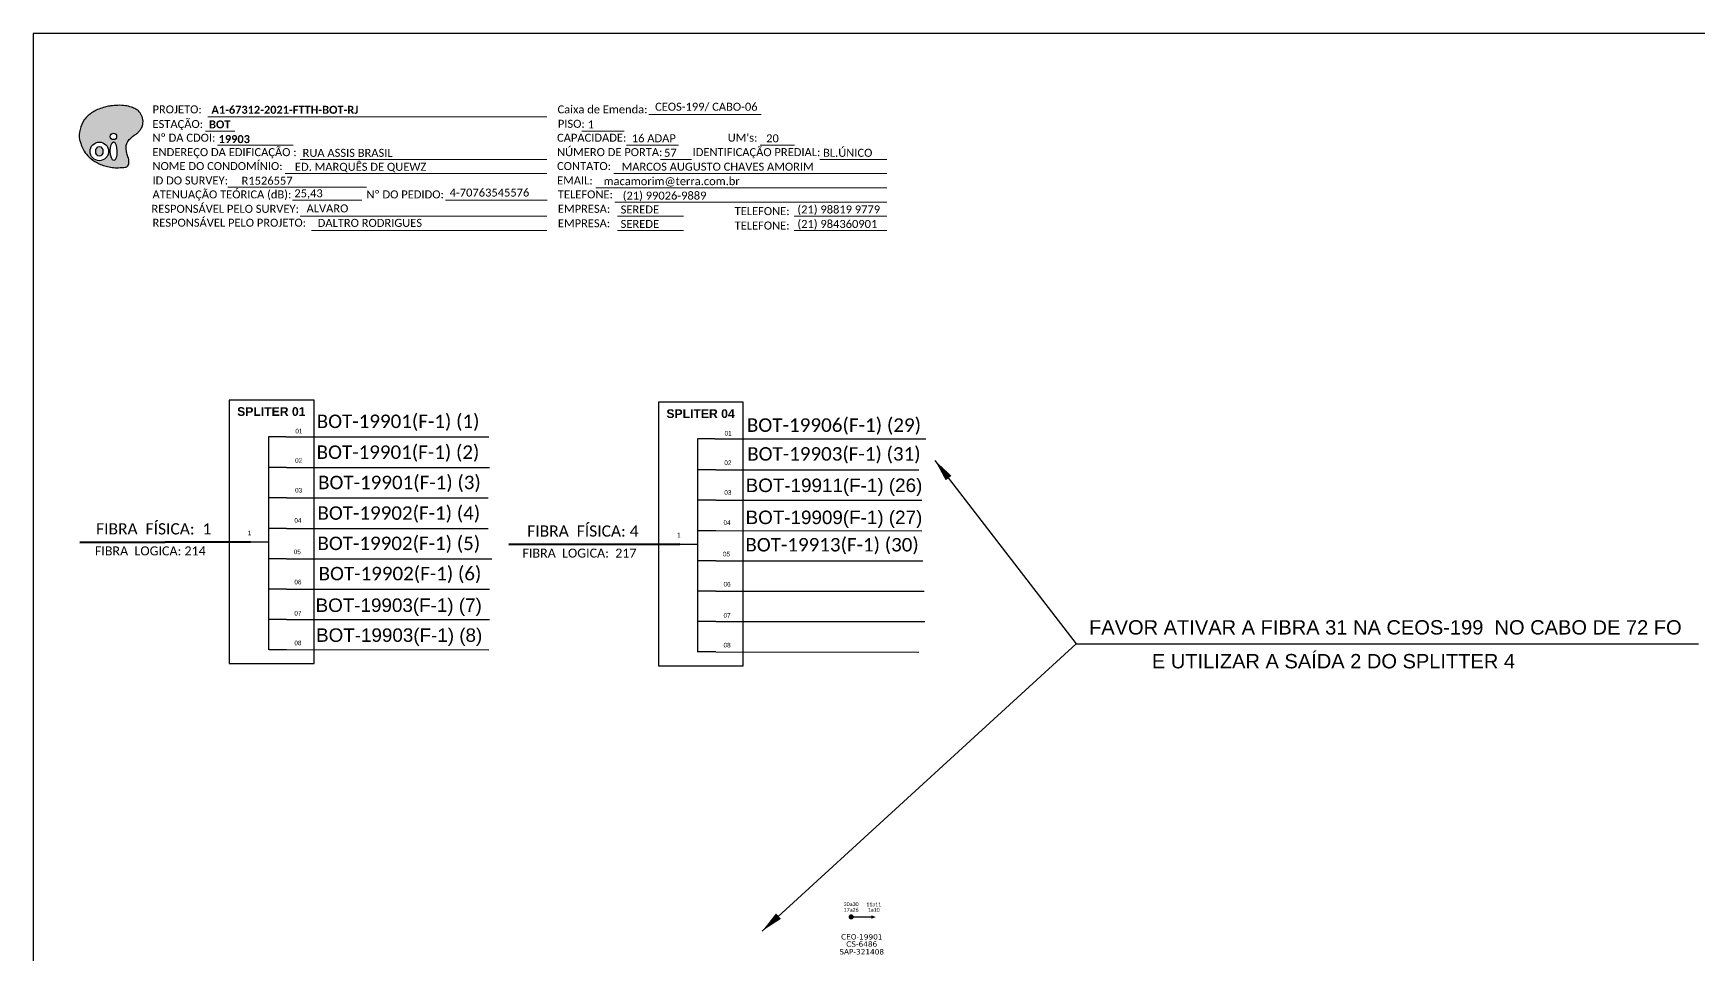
# Model space of a CAD drawing. Header units: metres. Extents: x -1286 to 455, y -500 to 94.
# Drawn here: x -1286.1 to -912.9, y -112.2 to 94.2 of the extents above; entities that cross this region are included whole.
import ezdxf
from ezdxf.enums import TextEntityAlignment as Align

# ---------------------------------------------------------------- set-up
doc = ezdxf.new("R2010")
doc.units = ezdxf.units.M
for name, color, linetype in [('20.4-CEOS', 1, 'Continuous'), ('SETA', 7, 'Continuous'), ('texto', 255, 'Continuous'), ('UNIFILAR', 7, 'Continuous')]:
    doc.layers.add(name, color=color, linetype=linetype)
doc.styles.add('ARIAL', font='arial.ttf')
doc.styles.add('MtXpl_Calibri', font='calibri.ttf')
doc.styles.add('siredit', font='verdana.ttf')
doc.styles.add('WMF-Calibri0', font='calibri.ttf')
doc.styles.add('WMF-Calibri1', font='calibrib.ttf')
doc.linetypes.add('FENCELINE1', pattern='A,0.25,-0.1,[133,ltypeshp.shx,S=0.1,R=0,X=-0.1,Y=0],-0.1,1', length=1.45)
doc.dimstyles.new('ISO-25', dxfattribs={"dimtxt": 2.5, "dimasz": 2.5, "dimexe": 1.25, "dimexo": 0.625, "dimtad": 1, "dimtxsty": 'Standard', "dimcen": 2.5, "dimadec": 0, "dimazin": 0, "dimtfac": 1, "dimtmove": 0, "dimatfit": 3, "dimfxl": 0, "dimarcsym": 0})

# ---------------------------------------------------------------- blocks, each defined once
blk = doc.blocks.new('OI')
h = blk.add_hatch(color=40)
edge = h.paths.add_edge_path()
edge.add_spline(control_points=[(4.35, -0.67), (3.92, -0.99), (3.26, -1.5), (2.81, -2.59), (2.9, -3.5), (3.06, -4.27), (3.31, -4.85), (3.37, -5.39), (3.4, -5.88), (3.2, -6.4), (2.54, -6.61), (1.65, -6.63), (0.55, -6.67), (-0.56, -6.42), (-1.61, -6.14), (-2.77, -5.61), (-3.92, -4.77), (-4.89, -3.7), (-5.34, -2.65), (-5.6, -1.94), (-5.85, -0.96), (-5.71, 0.47), (-5.1, 2.02), (-4.14, 3.02), (-3.3, 3.61), (-2.37, 4.16), (-1.36, 4.44), (-0.56, 4.7), (0.79, 4.85), (2.24, 4.97), (3.79, 4.57), (4.67, 4.21), (5.44, 3.65), (5.76, 2.99), (6.03, 2.21), (6.01, 1.46), (5.72, 0.64), (5.31, 0.08), (4.88, -0.38), (4.51, -0.55), (4.35, -0.67)], knot_values=[0, 0, 0, 0, 1.60434, 2.417191, 3.427595, 4.282808, 4.776746, 5.304182, 5.888771, 6.258406, 6.858137, 7.79129, 8.986195, 10.124242, 11.187857, 12.242908, 13.953784, 15.414161, 16.515391, 17.349188, 17.675853, 19.552021, 21.515531, 22.568638, 23.63245, 24.621084, 25.782718, 26.745347, 27.142653, 29.870543, 31.004649, 31.921532, 32.709589, 33.801391, 34.042471, 35.192333, 35.971461, 36.628871, 37.254359, 37.836911, 37.836911, 37.836911, 37.836911], degree=3, periodic=0)
h.paths.add_polyline_path([(1.13, -0.87, -1), (-0.04, -0.87, -1)], flags=16)
edge = h.paths.add_edge_path(flags=16)
edge.add_ellipse((0.56, -3.59), major_axis=(-0.02, 1.71), ratio=0.361305, start_angle=0, end_angle=360)
h.paths.add_polyline_path([(-0.36, -3.62, -1), (-3.8, -3.62, -1)], flags=16)
edge = h.paths.add_edge_path(flags=0)
edge.add_ellipse((-2.08, -3.62), major_axis=(0, 0.885), ratio=0.758294, start_angle=0, end_angle=360)
at = {"color": 40}
for centre, radius in [((-2.08, -3.62), 1.72), ((0.54, -0.87), 0.587)]:
    blk.add_circle(centre, radius, dxfattribs=at)
blk.add_ellipse((-2.08, -3.62), major_axis=(0, 0.885), ratio=0.758294, start_param=-3.141592653589792, end_param=3.141592653589792, dxfattribs=at)
blk.add_ellipse((0.56, -3.59), major_axis=(-0.02, 1.71), ratio=0.361305, dxfattribs=at)
at = {"color": 40, "start_tangent": (-0.800898, -0.598801), "end_tangent": (-0.800898, -0.598801)}
blk.add_spline([(4.35, -0.67), (3.2, -1.78), (2.9, -2.54), (2.92, -3.55), (3.12, -4.38), (3.28, -4.85), (3.37, -5.37), (3.35, -5.95), (3.2, -6.29), (2.66, -6.55), (1.73, -6.63), (0.54, -6.62), (-0.58, -6.41), (-1.6, -6.11), (-2.56, -5.67), (-3.95, -4.67), (-4.89, -3.56), (-5.37, -2.56), (-5.64, -1.78), (-5.72, -1.46), (-5.63, 0.42), (-4.84, 2.22), (-4.13, 2.99), (-3.27, 3.62), (-2.4, 4.09), (-1.3, 4.47), (-0.37, 4.72), (0.02, 4.77), (2.75, 4.8), (3.85, 4.53), (4.69, 4.16), (5.31, 3.68), (5.85, 2.73), (5.93, 2.5), (5.94, 1.35), (5.67, 0.62), (5.29, 0.08), (4.84, -0.36), (4.35, -0.67)], degree=3, dxfattribs=at)

msp = doc.modelspace()

# ---------------------------------------------------------------- linework, layer by layer
msp.add_lwpolyline([(-1286.07, -499.81), (-445.07, -499.81), (-445.07, 94.19), (-1286.07, 94.19)], close=True)
at = {"color": 7, "lineweight": 0}
for points in [[(-1246.96, 75.52), (-1170.98, 75.52)], [(-1148.15, 76.01), (-1123.01, 76.01)], [(-1247.47, 72.24), (-1240.92, 72.24)], [(-1163.19, 72.28), (-1153.71, 72.28)], [(-1244.81, 69.17), (-1227.84, 69.17)], [(-1153.14, 69.17), (-1141.52, 69.17)], [(-1123.2, 69.17), (-1115.53, 69.17)], [(-1226.24, 65.93), (-1170.98, 65.93)], [(-1145.56, 65.93), (-1138.61, 65.93)], [(-1109.86, 65.93), (-1094.82, 65.93)], [(-1242.49, 59.75), (-1211.44, 59.75)], [(-1229.65, 62.82), (-1170.98, 62.82)], [(-1156.02, 62.82), (-1094.8, 62.82)], [(-1227.96, 56.79), (-1212.45, 56.79)], [(-1193.73, 56.79), (-1170.96, 56.79)], [(-1160.06, 59.58), (-1094.8, 59.58)], [(-1155.78, 56.34), (-1094.8, 56.34)], [(-1226.24, 53.23), (-1170.98, 53.23)], [(-1155.17, 53.23), (-1140.37, 53.23)], [(-1115.57, 53.23), (-1094.8, 53.23)], [(-1223.75, 49.99), (-1170.98, 49.99)], [(-1155.17, 49.99), (-1140.37, 49.99)], [(-1115.57, 49.99), (-1094.8, 49.99)]]:
    msp.add_lwpolyline(points, dxfattribs=at)
at = {"color": 7}
for points in [[(-1242.16, -47.01), (-1223.15, -47.01), (-1223.15, 12.01), (-1242.16, 12.01)], [(-1145.98, -47.49), (-1126.98, -47.49), (-1126.98, 11.53), (-1145.98, 11.53)]]:
    msp.add_lwpolyline(points, close=True, dxfattribs=at)
at = {"const_width": 0.57}
msp.add_lwpolyline([(-1103.09, -103.76, 1), (-1102.52, -103.76, 1)], format="xyb", close=True, dxfattribs=at)
at = {"layer": 'SETA'}
msp.add_lwpolyline([(-1102.81, -103.76), (-1097.91, -103.76)], dxfattribs=at)
msp.add_solid([(-1098.3, -103.4), (-1097.26, -103.78), (-1098.3, -104.16)], dxfattribs=at)
at = {"layer": 'UNIFILAR', "color": 7, "linetype": 'Continuous'}
for p, q in [((-1233.39, 3.83), (-1233.39, -43.95)), ((-1229.52, 3.83), (-1233.39, 3.83)), ((-1137.22, 3.34), (-1137.22, -44.43)), ((-1133.35, 3.34), (-1137.22, 3.34)), ((-1229.33, -3.09), (-1233.19, -3.09)), ((-1133.15, -3.57), (-1137.02, -3.57)), ((-1229.33, -9.9), (-1233.19, -9.9)), ((-1133.15, -10.39), (-1137.02, -10.39)), ((-1229.33, -16.74), (-1233.19, -16.74)), ((-1133.15, -17.23), (-1137.02, -17.23)), ((-1237.4, -19.75), (-1233.41, -19.75)), ((-1141.23, -20.23), (-1137.23, -20.23)), ((-1229.33, -23.52), (-1233.19, -23.52)), ((-1133.15, -24.01), (-1137.02, -24.01)), ((-1229.33, -30.3), (-1233.19, -30.3)), ((-1133.15, -30.79), (-1137.02, -30.79)), ((-1229.33, -37.11), (-1233.19, -37.11)), ((-1133.15, -37.6), (-1137.02, -37.6)), ((-1229.33, -43.91), (-1233.19, -43.91)), ((-1133.15, -44.39), (-1137.02, -44.39))]:
    msp.add_line(p, q, dxfattribs=at)
at = {"layer": 'UNIFILAR', "color": 10, "linetype": 'Continuous'}
for p, q in [((-1229.52, 3.83), (-1184.01, 3.81)), ((-1133.35, 3.34), (-1086.08, 3.32)), ((-1229.33, -3.09), (-1183.82, -3.1)), ((-1133.15, -3.57), (-1087.64, -3.59)), ((-1229.33, -9.88), (-1184.16, -9.89)), ((-1133.15, -10.37), (-1086.96, -10.39)), ((-1229.33, -16.73), (-1184.16, -16.74)), ((-1133.15, -17.21), (-1086.96, -17.23)), ((-1229.33, -23.52), (-1183.3, -23.53)), ((-1133.15, -23.99), (-1086.73, -24.01)), ((-1229.33, -30.33), (-1183.82, -30.34)), ((-1133.15, -30.78), (-1086.47, -30.79)), ((-1229.33, -37.1), (-1183.82, -37.1)), ((-1133.15, -37.58), (-1086.28, -37.6)), ((-1229.33, -43.88), (-1184.01, -43.89)), ((-1133.15, -44.39), (-1087.64, -44.41))]:
    msp.add_line(p, q, dxfattribs=at)
at = {"layer": 'UNIFILAR', "color": 1, "linetype": 'Continuous', "lineweight": 60}
for p, q in [((-1237.4, -19.75), (-1275.67, -19.87)), ((-1141.23, -20.23), (-1179.5, -20.35))]:
    msp.add_line(p, q, dxfattribs=at)

# ---------------------------------------------------------------- block references
at = {"color": 7, "xscale": 1.213923925163967, "yscale": 1.213923925163967, "zscale": 1.213923925163967, "rotation": 0.1532896023949059}
msp.add_blockref('OI', (-1268.76, 72.14), dxfattribs=at)

# ---------------------------------------------------------------- texts
at = {"color": 7}
for s, height, style, p in [('CEOS-199/ CABO-06', 1.7927, 'WMF-Calibri0', (-1146.75, 76.85)), ('BOT', 1.793, 'WMF-Calibri1', (-1246.68, 72.89)), ('A1-67312-2021-FTTH-BOT-RJ', 1.7927, 'WMF-Calibri1', (-1246.16, 76.17)), ('1', 1.79, 'WMF-Calibri0', (-1161.84, 72.88)), ('16 ADAP', 1.793, 'WMF-Calibri0', (-1151.96, 69.79)), ('20', 1.793, 'WMF-Calibri0', (-1121.85, 69.77)), ('RUA ASSIS BRASIL', 1.7927, 'WMF-Calibri0', (-1225.73, 66.52)), ('57', 1.793, 'WMF-Calibri0', (-1144.74, 66.53)), ('BL.ÚNICO', 1.793, 'WMF-Calibri0', (-1109.1, 66.53)), ('ED. MARQUÊS DE QUEWZ', 1.7927, 'WMF-Calibri0', (-1227.45, 63.39)), ('MARCOS AUGUSTO CHAVES AMORIM', 1.7927, 'WMF-Calibri0', (-1154.25, 63.42)), ('R1526557', 1.793, 'WMF-Calibri0', (-1239.4, 60.28)), ('macamorim@terra.com.br', 1.7927, 'WMF-Calibri0', (-1158.28, 60.18)), ('25,43', 1.793, 'WMF-Calibri0', (-1227.58, 57.45)), ('4-70763545576', 1.7927, 'WMF-Calibri0', (-1192.78, 57.62)), ('(21) 99026-9889', 1.7927, 'WMF-Calibri0', (-1154, 56.94)), ('ALVARO', 1.793, 'WMF-Calibri0', (-1224.84, 54.07)), ('DALTRO RODRIGUES', 1.7927, 'WMF-Calibri0', (-1222.35, 50.83)), ('SEREDE', 1.793, 'WMF-Calibri0', (-1154.47, 53.83)), ('SEREDE', 1.793, 'WMF-Calibri0', (-1154.47, 50.59)), ('(21) 98819 9779', 1.7927, 'WMF-Calibri0', (-1114.86, 53.83)), ('(21) 984360901', 1.7927, 'WMF-Calibri0', (-1114.86, 50.59))]:
    msp.add_text(s, height=height, dxfattribs=dict(at, style=style)).set_placement(p)
at = {"color": 7, "lineweight": 0, "style": 'WMF-Calibri0'}
for s, height, p in [('PROJETO:', 1.793, (-1259.36, 76.26)), ('ESTAÇÃO:', 1.793, (-1259.36, 72.98)), ('Caixa de Emenda:', 1.7927, (-1168.6, 76.26)), ('PISO:', 1.793, (-1168.53, 73.03)), ('Nº DA CDOI:', 1.7927, (-1259.36, 69.91)), ('CAPACIDADE:', 1.7927, (-1168.71, 69.91)), ("UM's:", 1.793, (-1130.47, 69.91)), ('ENDEREÇO DA EDIFICAÇÃO :', 1.7927, (-1259.36, 66.68)), ('NÚMERO DE PORTA:', 1.7927, (-1168.71, 66.68)), ('IDENTIFICAÇÃO PREDIAL:', 1.7927, (-1138.34, 66.68)), ('NOME DO CONDOMÍNIO:', 1.7927, (-1259.36, 63.56)), ('CONTATO:', 1.793, (-1168.71, 63.56)), ('ID DO SURVEY:', 1.7927, (-1259.36, 60.33)), ('EMAIL:', 1.793, (-1168.71, 60.33)), ('RESPONSÁVEL PELO SURVEY:', 1.7927, (-1259.6, 53.98)), ('ATENUAÇÃO TEÓRICA (dB):', 1.7927, (-1259.36, 57.21)), ('Nº DO PEDIDO:', 1.7927, (-1211.44, 57.21)), ('TELEFONE:', 1.793, (-1168.53, 57.21)), ('RESPONSÁVEL PELO PROJETO:', 1.7927, (-1259.36, 50.87)), ('EMPRESA:', 1.793, (-1168.53, 53.98)), ('EMPRESA:', 1.793, (-1168.53, 50.74)), ('TELEFONE:', 1.793, (-1128.93, 53.47)), ('TELEFONE:', 1.793, (-1128.93, 50.24))]:
    msp.add_text(s, height=height, dxfattribs=at).set_placement(p)
at = {"color": 7, "style": 'WMF-Calibri1'}
msp.add_text('19903', height=1.793, dxfattribs=at).set_placement((-1241.03, 69.6), align=Align.CENTER)
at = {"color": 10, "lineweight": 0, "style": 'ARIAL'}
for s, p in [('FAVOR ATIVAR A FIBRA 31 NA CEOS-199  NO CABO DE 72 FO', (-1049.51, -40.49)), ('E UTILIZAR A SAÍDA 2 DO SPLITTER 4', (-1035.42, -48.07))]:
    msp.add_text(s, height=3.2155, dxfattribs=at).set_placement(p)
at = {"layer": '20.4-CEOS', "color": 5, "style": 'siredit'}
for tag, text, p in [('CEO-19901', 'CEOSXXX', (-1100.44, -107.62)), ('SAP-321408', 'SAP 321408', (-1100.45, -110.96)), ('CS-6486', 'CS-XXXX', (-1100.45, -109.23))]:
    msp.add_attdef(tag, text=text, height=1.196, rotation=359.9211, dxfattribs=at).set_placement(p, align=Align.TOP_CENTER)
at = {"layer": 'texto', "color": 7, "linetype": 'FENCELINE1', "style": 'MtXpl_Calibri'}
msp.add_text('BOT-19906(F-1) (29)', height=3.0328, dxfattribs=at).set_placement((-1126.19, 4.91))
at = {"layer": 'texto', "color": 7, "style": 'ARIAL'}
for s, p in [('BOT-19911(F-1) (26)', (-1126.45, -8.57)), ('BOT-19909(F-1) (27)', (-1126.46, -15.75))]:
    msp.add_text(s, height=3.0175, dxfattribs=at).set_placement(p)
at = {"layer": 'texto', "color": 1, "style": 'ARIAL'}
for s, p in [('BOT-19903(F-1) (7)', (-1222.81, -35.43)), ('BOT-19903(F-1) (8)', (-1222.71, -42.13))]:
    msp.add_text(s, height=3.0175, dxfattribs=at).set_placement(p)
at = {"layer": 'texto'}
for s, insert, char_height, width, attachment_point in [('{\\fArial|b1|i0|c0|p34;\\H1x;\\C10;SPLITER 01}', (-1232.74, 9.45), 1.9528, 19.008, 5), ('{\\fCalibri|b0|i0|c0|p34;\\C7;BOT-19901(F-1) (1)}', (-1222.56, 8.78), 3.0175, 74.1359, 1), ('\\C10;\\fArial|b1|i0|c0|p34;SPLITER 04', (-1136.56, 8.97), 1.9528, 18.2841, 5), ('\\C7;\\fArial|b0|i0|;\\H1.0273588255048;01 ', (-1226.56, 5.08), 1.9528, 3.9163, 5), ('\\C7;\\fArial|b0|i0|;\\H1.0273588255048;01 ', (-1130.38, 4.59), 1.9528, 3.9163, 5), ('\\C7;\\fCalibri|b0|i0|c0|p34;BOT-19901(F-1) (2)', (-1222.58, 1.87), 3.0175, 74.1359, 1), ('{\\fCalibri|b0|i0|c0|p34;\\C1;BOT-19903(F-1) (31)}', (-1126.1, 1.48), 3.0175, 57.6049, 1), ('\\C7;\\fArial|b0|i0|;\\H1.0273588255048;02 ', (-1226.61, -1.52), 1.9528, 4.134, 5), ('\\C7;\\fArial|b0|i0|;\\H1.0273588255048;02 ', (-1130.44, -2.01), 1.9528, 4.134, 5), ('{\\fCalibri|b0|i0|c0|p34;\\C7;BOT-19901(F-1) (3)}', (-1222.26, -4.92), 3.0175, 74.1359, 1), ('\\C7;\\fArial|b0|i0|;\\H1.0273588255048;03 ', (-1226.61, -8.17), 1.9528, 3.8016, 5), ('\\C7;\\fArial|b0|i0|;\\H1.0273588255048;03 ', (-1130.44, -8.66), 1.9528, 3.8016, 5), ('\\C7;\\fCalibri|b0|i0|c0|p34;FIBRA  FÍSICA:  1', (-1259.09, -16.83), 2.5145, 38.016, 5), ('\\C7;\\fArial|b0|i0|;\\H1.0273588255048;04 ', (-1226.78, -14.93), 1.9528, 4.134, 5), ('\\C7;\\fCalibri|b0|i0|c0|p34;BOT-19902(F-1) (4)', (-1222.4, -11.77), 3.0175, 118.9166, 1), ('\\C7;\\fArial|b0|i0|;\\H1.0273588255048;04 ', (-1130.61, -15.42), 1.9528, 4.134, 5), ('\\C7;\\fArial|b0|i0|;\\H1.0273588255048;1', (-1237.59, -17.74), 1.9528, 1.9343, 5), ('\\C7;\\fCalibri|b0|i0|c0|p34;BOT-19902(F-1) (5)', (-1222.4, -18.56), 3.0175, 118.9166, 1), ('\\C7;\\fCalibri|b0|i0|c0|p34;FIBRA  FÍSICA: 4', (-1162.92, -17.32), 2.5145, 38.016, 5), ('\\C7;\\fArial|b0|i0|;\\H1.0273588255048;1', (-1141.41, -18.22), 1.9528, 1.9343, 5), ('\\C7;\\fCalibri|b0|i0|c0|p34;FIBRA  LOGICA: 214', (-1259.85, -21.77), 2.0117, 38.016, 5), ('\\C7;\\fArial|b0|i0|;\\H1.0273588255048;05 ', (-1226.92, -21.98), 1.9528, 5.0844, 5), ('\\C7;\\fCalibri|b0|i0|c0|p34;FIBRA  LOGICA:  217', (-1163.68, -22.26), 2.0117, 38.016, 5), ('\\C7;\\fArial|b0|i0|;\\H1.0273588255048;05 ', (-1130.75, -22.47), 1.9528, 5.0844, 5), ('\\C7;\\fCalibri|b0|i0|c0|p34;BOT-19902(F-1) (6)', (-1222.14, -25.33), 3.0175, 91.3334, 1), ('\\C7;\\fArial|b0|i0|;\\H1.0273588255048;06 ', (-1226.78, -28.74), 1.9528, 4.134, 5), ('\\C7;\\fArial|b0|i0|;\\H1.0273588255048;06 ', (-1130.61, -29.22), 1.9528, 4.134, 5), ('\\C7;\\fArial|b0|i0|;\\H1.0273588255048;07 ', (-1226.78, -35.73), 1.9528, 4.134, 5), ('\\C7;\\fArial|b0|i0|;\\H1.0273588255048;07 ', (-1130.61, -36.22), 1.9528, 4.134, 5), ('\\C7;\\fArial|b0|i0|;\\H1.0273588255048;08 ', (-1226.78, -42.39), 1.9528, 4.134, 5), ('\\C7;\\fArial|b0|i0|;\\H1.0273588255048;08 ', (-1130.61, -42.87), 1.9528, 4.134, 5), ('\\C7;\\fCalibri|b0|i0|c0|p34;30a30', (-1102.82, -100.9), 0.8549, 14.4532, 5), ('\\C7;\\fCalibri|b0|i0|c0|p34;11a11', (-1097.76, -100.95), 0.8549, 14.4532, 5), ('{\\fCalibri|b0|i0|c0|p34;\\C7;17a26}', (-1102.82, -102.17), 0.8549, 14.4532, 5), ('{\\fCalibri|b0|i0|c0|p34;\\C7;1a10}', (-1097.76, -102.17), 0.8549, 14.4532, 5)]:
    msp.add_mtext(s, dxfattribs=dict(at, insert=insert, char_height=char_height, width=width, attachment_point=attachment_point))
at = {"layer": 'texto', "color": 41, "insert": (-1126.51, -18.87), "char_height": 3.0175, "width": 96.4631, "attachment_point": 1}
msp.add_mtext('\\C7;\\fCalibri|b0|i0|c0|p34;BOT-19913(F-1) (30)', dxfattribs=at)

# ---------------------------------------------------------------- leaders
at = {"color": 10}
for points, override in [([(-1084.04, -1.47), (-1052.39, -42.54)], {"dimasz": 5, "dimtad": 0}), ([(-1122.79, -106.95), (-1052.39, -42.54), (-912.97, -42.54)], {"dimasz": 5, "dimgap": 0.625, "dimtad": 0})]:
    msp.add_leader(points, dimstyle='ISO-25', override=override, dxfattribs=at)

doc.saveas('drawing.dxf')
